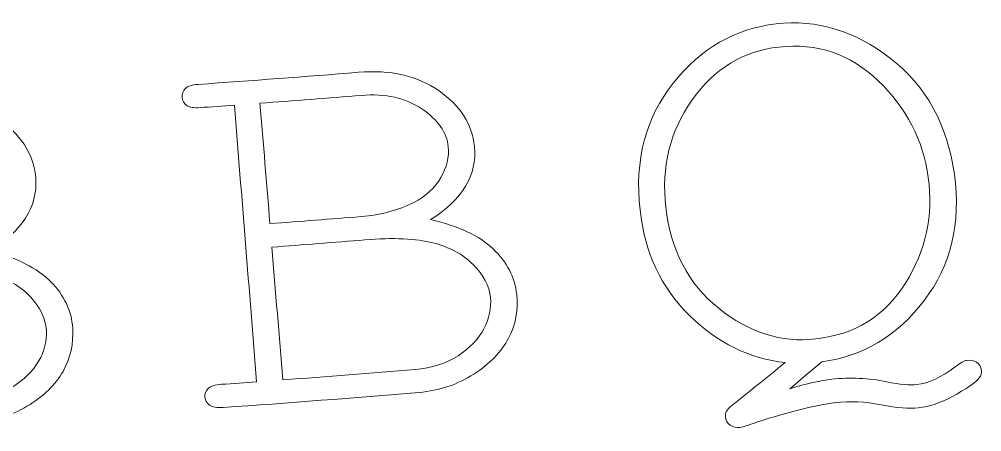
# Model space of a CAD drawing. Header units: millimetres. Extents: x 303.9 to 374.2, y -244.7 to -222.4.
# Drawn here: x 341.428 to 344.777, y -233.592 to -232.157 of the extents above; entities that cross this region are included whole.
import ezdxf

# ---------------------------------------------------------------- set-up
doc = ezdxf.new("R2010")
doc.units = ezdxf.units.MM
doc.header["$MEASUREMENT"] = 0
doc.layers.add('Bottom', color=7, linetype='Continuous', lineweight=0)

# ---------------------------------------------------------------- blocks, each defined once
blk = doc.blocks.new('Block_0')
at = {"layer": 'Bottom', "color": 18, "lineweight": 18, "true_color": 0x000000}
for points, knots in [([(344.2203, -233.3486), (344.1833, -233.38), (344.1462, -233.4114), (344.1089, -233.4427), (344.1677, -233.425), (344.2163, -233.4142), (344.2555, -233.4096), (344.3191, -233.4024), (344.383, -233.4053), (344.4471, -233.4184), (344.4924, -233.4279), (344.5271, -233.4312), (344.551, -233.4283), (344.5929, -233.4233), (344.6376, -233.4026), (344.6848, -233.3663), (344.7035, -233.3524), (344.7173, -233.3447), (344.7258, -233.3438), (344.7389, -233.3421), (344.7497, -233.3444), (344.7591, -233.3506), (344.7685, -233.357), (344.7742, -233.3661), (344.7758, -233.3783), (344.7772, -233.3879), (344.7747, -233.3965), (344.7684, -233.4045), (344.7551, -233.4217), (344.7235, -233.4438), (344.6726, -233.4708), (344.6343, -233.4918), (344.5953, -233.5046), (344.5563, -233.5092), (344.5259, -233.513), (344.4826, -233.5093), (344.4268, -233.4985), (344.3709, -233.4875), (344.318, -233.485), (344.268, -233.4907), (344.2327, -233.4948), (344.1891, -233.5036), (344.1379, -233.517), (344.066, -233.5361), (344.0086, -233.5532), (343.9657, -233.5689), (343.9517, -233.5736), (343.941, -233.5765), (343.9347, -233.5771), (343.9225, -233.5785), (343.9113, -233.5758), (343.9017, -233.569), (343.8921, -233.5623), (343.8866, -233.5526), (343.8851, -233.5398), (343.8836, -233.5269), (343.8905, -233.5146), (343.906, -233.5026), (343.9686, -233.4523), (344.0311, -233.4019), (344.0932, -233.3513), (343.9693, -233.3385), (343.8581, -233.2839), (343.7598, -233.1875), (343.6615, -233.0911), (343.6048, -232.9686), (343.5881, -232.8205), (343.5685, -232.6472), (343.6076, -232.5006), (343.7039, -232.3792), (343.7996, -232.2579), (343.9185, -232.1895), (344.0612, -232.1732), (344.2038, -232.157), (344.3363, -232.1971), (344.4596, -232.2933), (344.5836, -232.3895), (344.6578, -232.5235), (344.6819, -232.6962), (344.7057, -232.8662), (344.6707, -233.0131), (344.5765, -233.1361), (344.4822, -233.2596), (344.3631, -233.3304), (344.2203, -233.3486)], [0, 0, 0, 0, 1, 1, 1, 2, 2, 2, 3, 3, 3, 4, 4, 4, 5, 5, 5, 6, 6, 6, 7, 7, 7, 8, 8, 8, 9, 9, 9, 10, 10, 10, 11, 11, 11, 12, 12, 12, 13, 13, 13, 14, 14, 14, 15, 15, 15, 16, 16, 16, 17, 17, 17, 18, 18, 18, 19, 19, 19, 20, 20, 20, 21, 21, 21, 22, 22, 22, 23, 23, 23, 24, 24, 24, 25, 25, 25, 26, 26, 26, 27, 27, 27, 28, 28, 28, 28]), ([(344.5912, -232.7075), (344.5735, -232.5769), (344.515, -232.4651), (344.4171, -232.3713), (344.3191, -232.2777), (344.2042, -232.2384), (344.0713, -232.2536), (343.9466, -232.2676), (343.8464, -232.3292), (343.7693, -232.4378), (343.6923, -232.5464), (343.6615, -232.6709), (343.6779, -232.8113), (343.6951, -232.9607), (343.7558, -233.0779), (343.8617, -233.1628), (343.9672, -233.2473), (344.0803, -233.283), (344.1994, -233.2695), (344.3355, -233.254), (344.44, -233.1893), (344.5114, -233.0754), (344.583, -232.9616), (344.6093, -232.8386), (344.5912, -232.7075)], [0, 0, 0, 0, 1, 1, 1, 2, 2, 2, 3, 3, 3, 4, 4, 4, 5, 5, 5, 6, 6, 6, 7, 7, 7, 8, 8, 8, 8]), ([(342.2539, -233.4185), (342.2281, -233.0976), (342.2023, -232.7768), (342.1765, -232.4559), (342.1366, -232.4588), (342.0967, -232.4617), (342.0568, -232.4645), (342.0359, -232.4661), (342.02, -232.4632), (342.0104, -232.4567), (342.0006, -232.45), (341.9953, -232.4404), (341.9944, -232.4282), (341.9937, -232.4161), (341.9972, -232.4061), (342.0059, -232.3978), (342.0144, -232.3901), (342.0292, -232.3852), (342.0505, -232.3837), (342.2367, -232.3707), (342.4228, -232.3566), (342.6088, -232.3414), (342.7191, -232.3323), (342.812, -232.3536), (342.8874, -232.4054), (342.9621, -232.4572), (343.0041, -232.5219), (343.0118, -232.5998), (343.0217, -232.6982), (342.9711, -232.7833), (342.8592, -232.8542), (342.9557, -232.8763), (343.0282, -232.91), (343.0767, -232.9559), (343.1253, -233.0017), (343.153, -233.0548), (343.1589, -233.1149), (343.1644, -233.1685), (343.1551, -233.2191), (343.1308, -233.2662), (343.1065, -233.3134), (343.0659, -233.355), (343.0097, -233.3915), (342.9528, -233.4283), (342.8898, -233.4494), (342.8194, -233.4554), (342.5923, -233.4745), (342.3651, -233.492), (342.1377, -233.5079), (342.1161, -233.5095), (342.1002, -233.5065), (342.0902, -233.4996), (342.08, -233.4926), (342.0748, -233.4834), (342.0738, -233.4718), (342.073, -233.4595), (342.0769, -233.4497), (342.0857, -233.4413), (342.0945, -233.4336), (342.1097, -233.4286), (342.1315, -233.4272), (342.1723, -233.4243), (342.2132, -233.4214), (342.2539, -233.4185)], [0, 0, 0, 0, 1, 1, 1, 2, 2, 2, 3, 3, 3, 4, 4, 4, 5, 5, 5, 6, 6, 6, 7, 7, 7, 8, 8, 8, 9, 9, 9, 10, 10, 10, 11, 11, 11, 12, 12, 12, 13, 13, 13, 14, 14, 14, 15, 15, 15, 16, 16, 16, 17, 17, 17, 18, 18, 18, 19, 19, 19, 20, 20, 20, 21, 21, 21, 21]), ([(342.3001, -232.8682), (342.406, -232.8603), (342.5119, -232.852), (342.6178, -232.8435), (342.6855, -232.838), (342.7465, -232.8215), (342.8007, -232.7944), (342.8425, -232.7728), (342.8738, -232.7439), (342.8947, -232.7079), (342.9157, -232.672), (342.9241, -232.6363), (342.9208, -232.6011), (342.9159, -232.5507), (342.8851, -232.5067), (342.8287, -232.4686), (342.7723, -232.4307), (342.7022, -232.4148), (342.6182, -232.4218), (342.5007, -232.4315), (342.3831, -232.4406), (342.2655, -232.4494), (342.2771, -232.589), (342.2886, -232.7286), (342.3001, -232.8682)], [0, 0, 0, 0, 1, 1, 1, 2, 2, 2, 3, 3, 3, 4, 4, 4, 5, 5, 5, 6, 6, 6, 7, 7, 7, 8, 8, 8, 8]), ([(340.6988, -233.5058), (340.6846, -233.1843), (340.6704, -232.8628), (340.6561, -232.5413), (340.6162, -232.5429), (340.5762, -232.5444), (340.5362, -232.5459), (340.515, -232.5465), (340.4996, -232.5438), (340.4901, -232.5367), (340.4807, -232.5297), (340.4758, -232.5198), (340.4751, -232.5076), (340.4746, -232.4954), (340.4789, -232.4856), (340.4878, -232.4776), (340.4968, -232.4704), (340.5116, -232.4657), (340.5329, -232.465), (340.7193, -232.4581), (340.9058, -232.45), (341.092, -232.4408), (341.2028, -232.4355), (341.2947, -232.4597), (341.3681, -232.5139), (341.441, -232.5681), (341.4804, -232.634), (341.4854, -232.7122), (341.4916, -232.811), (341.438, -232.8942), (341.3237, -232.9615), (341.4191, -232.9867), (341.4903, -233.0227), (341.5373, -233.0703), (341.5843, -233.1178), (341.6098, -233.1715), (341.6137, -233.2318), (341.6171, -233.2857), (341.606, -233.3358), (341.5801, -233.3821), (341.5542, -233.4282), (341.5121, -233.469), (341.4547, -233.5035), (341.3967, -233.5381), (341.3326, -233.5574), (341.2623, -233.561), (341.0348, -233.5728), (340.8071, -233.5829), (340.5794, -233.5914), (340.5577, -233.5922), (340.5421, -233.589), (340.5322, -233.5815), (340.5224, -233.5742), (340.5173, -233.5646), (340.5169, -233.5532), (340.5165, -233.5409), (340.5208, -233.5312), (340.5299, -233.5231), (340.5387, -233.5157), (340.5544, -233.5114), (340.5761, -233.5105), (340.617, -233.509), (340.6579, -233.5074), (340.6988, -233.5058)], [0, 0, 0, 0, 1, 1, 1, 2, 2, 2, 3, 3, 3, 4, 4, 4, 5, 5, 5, 6, 6, 6, 7, 7, 7, 8, 8, 8, 9, 9, 9, 10, 10, 10, 11, 11, 11, 12, 12, 12, 13, 13, 13, 14, 14, 14, 15, 15, 15, 16, 16, 16, 17, 17, 17, 18, 18, 18, 19, 19, 19, 20, 20, 20, 21, 21, 21, 21]), ([(342.345, -233.4118), (342.4985, -233.4004), (342.652, -233.3882), (342.8054, -233.3753), (342.8637, -233.3703), (342.9138, -233.3546), (342.9547, -233.3277), (342.9957, -233.301), (343.0258, -233.2694), (343.0447, -233.2336), (343.0637, -233.1978), (343.0713, -233.1615), (343.0676, -233.1251), (343.0635, -233.0842), (343.0435, -233.046), (343.0077, -233.0105), (342.972, -232.975), (342.9251, -232.9498), (342.8669, -232.9348), (342.8086, -232.9199), (342.7299, -232.9164), (342.6305, -232.9246), (342.5227, -232.9334), (342.4148, -232.9418), (342.3068, -232.9498), (342.3196, -233.1038), (342.3323, -233.2578), (342.345, -233.4118)], [0, 0, 0, 0, 1, 1, 1, 2, 2, 2, 3, 3, 3, 4, 4, 4, 5, 5, 5, 6, 6, 6, 7, 7, 7, 8, 8, 8, 9, 9, 9, 9]), ([(340.79, -233.5021), (340.9437, -233.4956), (341.0975, -233.4885), (341.2512, -233.4806), (341.3099, -233.4776), (341.3601, -233.4633), (341.4021, -233.4378), (341.4439, -233.4124), (341.475, -233.3818), (341.4953, -233.3468), (341.5156, -233.3115), (341.5244, -233.2756), (341.5221, -233.2391), (341.5197, -233.1981), (341.5008, -233.1592), (341.4665, -233.1226), (341.4321, -233.086), (341.3863, -233.0592), (341.3285, -233.0423), (341.2711, -233.0254), (341.1923, -233.0197), (341.0927, -233.0245), (340.9847, -233.0297), (340.8767, -233.0346), (340.7685, -233.0391), (340.7757, -233.1934), (340.7828, -233.3477), (340.79, -233.5021)], [0, 0, 0, 0, 1, 1, 1, 2, 2, 2, 3, 3, 3, 4, 4, 4, 5, 5, 5, 6, 6, 6, 7, 7, 7, 8, 8, 8, 9, 9, 9, 9])]:
    blk.add_open_spline(points, degree=3, knots=knots, dxfattribs=at)

msp = doc.modelspace()

# ---------------------------------------------------------------- block references
at = {"layer": 'Bottom'}
msp.add_blockref('Block_0', (0, 0), dxfattribs=at)

doc.saveas('drawing.dxf')
